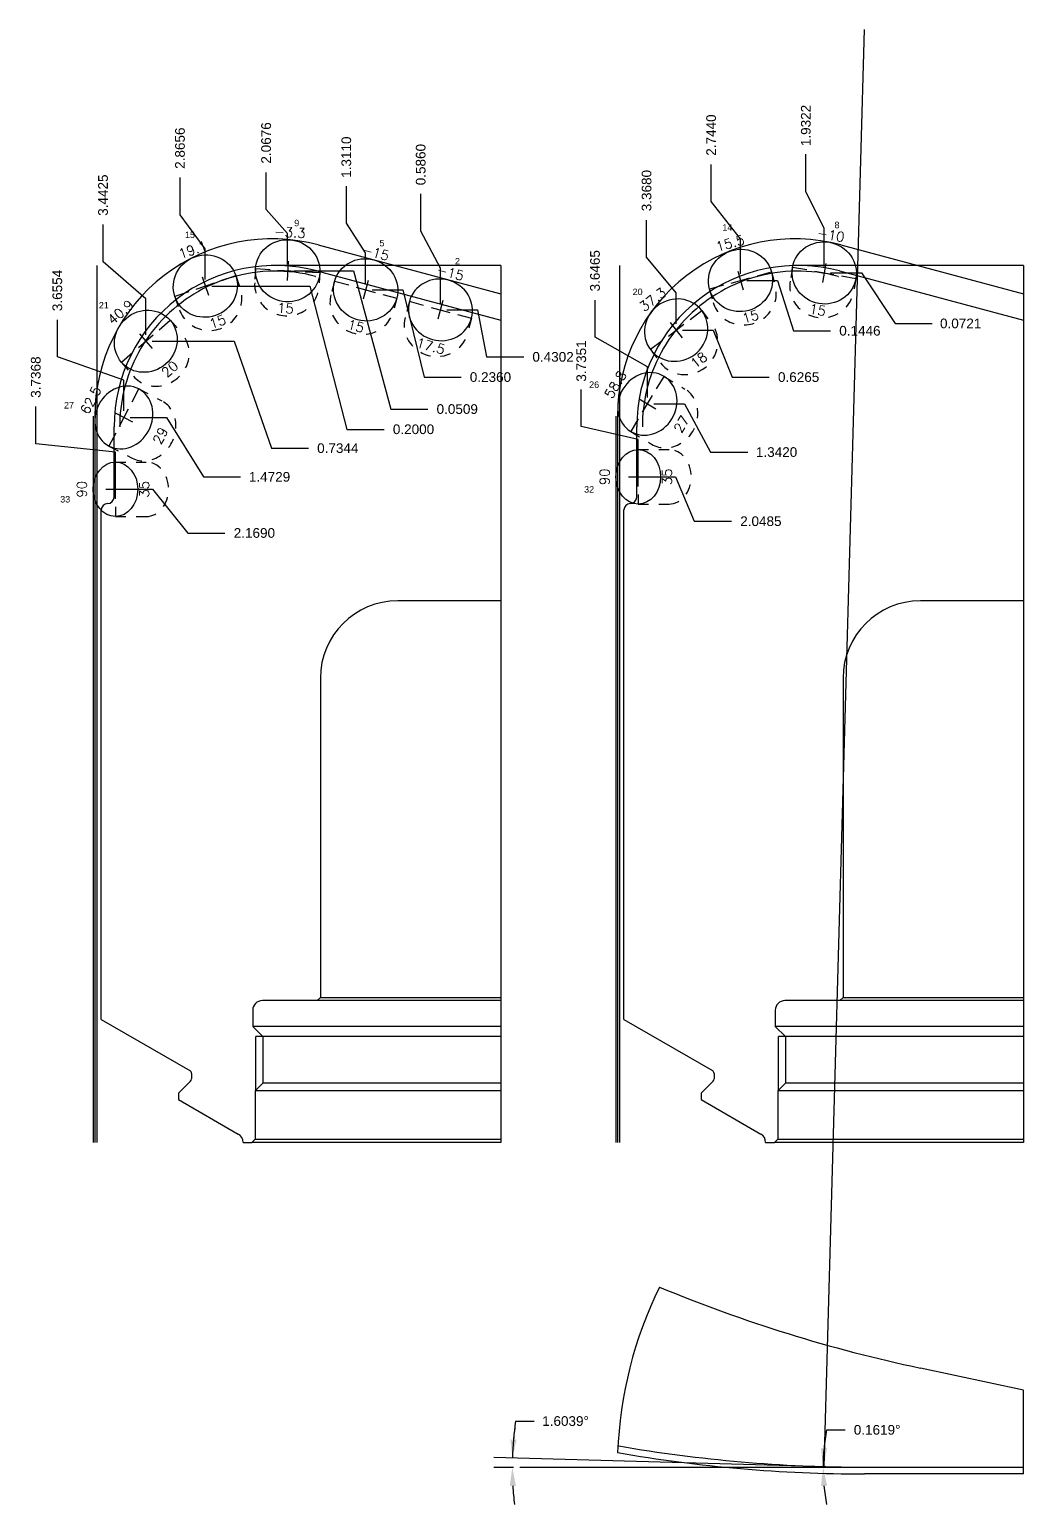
# Model space of a CAD drawing. Header units: inches. Extents: x 104.6 to 187.1, y -21.1 to -6.8.
# Drawn here: x 167.11 to 176.75, y -21.06 to -6.76 of the extents above; entities that cross this region are included whole.
import ezdxf
from ezdxf.enums import TextEntityAlignment as Align

# ---------------------------------------------------------------- set-up
doc = ezdxf.new("R2010")
doc.units = ezdxf.units.IN
doc.header["$MEASUREMENT"] = 0
doc.header["$PDMODE"] = 35
doc.linetypes.add('CENTER2', pattern=[1.125, 0.75, -0.125, 0.125, -0.125])
doc.linetypes.add('HIDDEN2', pattern=[0.1875, 0.125, -0.0625])
doc.layers.get('Defpoints').update_dxf_attribs({"color": 10})
doc.layers.add('Blade_3', color=7, linetype='Continuous', true_color=0x00cc00)
doc.layers.add('Blade_4', color=7, linetype='Continuous', true_color=0x00cccc)
doc.layers.add('CLine', color=5, linetype='CENTER2')
doc.styles.add('RomanS', font='romans')
doc.styles.get("Standard").update_dxf_attribs({"font": 'arial.ttf'})
doc.dimstyles.get("Standard").update_dxf_attribs({"dimtxt": 0.09375, "dimasz": 0.18, "dimexe": 0.18, "dimexo": 0.0625, "dimgap": 0.09, "dimtad": 0, "dimtih": 1, "dimtoh": 1, "dimdec": 4, "dimzin": 0, "dimdsep": 46, "dimtxsty": 'Standard', "dimcen": 0.09, "dimadec": 4, "dimazin": 0, "dimtfac": 1, "dimtdec": 4, "dimtofl": 0, "dimtmove": 0, "dimatfit": 3, "dimfxl": 1, "dimtolj": 1, "dimtzin": 0, "dimarcsym": 0})

# ---------------------------------------------------------------- blocks, each defined once
blk = doc.blocks.new('CMark')
at = {"layer": 'CLine'}
for p, q in [((-0.094, 0), (0.094, 0)), ((0, 0.094), (0, -0.094))]:
    blk.add_line(p, q, dxfattribs=at)
blk = doc.blocks.new('1613@15')
for p, q in [((-0.17, 0), (-0.312, 0)), ((0.171, 0), (0.312, 0))]:
    blk.add_line(p, q)
at = {"color": 8, "linetype": 'HIDDEN2', "ltscale": 0.5}
blk.add_line((-0.312, 0), (-0.312, -0.135), dxfattribs=at)
at = {"color": 8, "linetype": 'HIDDEN2', "ltscale": 0.5, "flags": 128}
blk.add_lwpolyline([(0.312, 0), (0.312, -0.135)], dxfattribs=at)
blk.add_ellipse((0, 0), major_axis=(-0.312, 0), ratio=0.965926, start_param=-3.141592653589793, end_param=3.141592653589793)
at = {"color": 8, "linetype": 'HIDDEN2', "ltscale": 0.5}
blk.add_ellipse((0, -0.135), major_axis=(-0.312, 0), ratio=0.965926, start_param=0, end_param=3.141593, dxfattribs=at)
blk.add_blockref('CMark', (0, 0))
at = {"style": 'RomanS'}
blk.add_text('15', height=0.094, dxfattribs=at).set_placement((0, -0.364), align=Align.MIDDLE_CENTER)
blk.add_attdef('ANG', text='', height=0.094, dxfattribs=at).set_placement((0, 0.298), align=Align.BOTTOM_CENTER)
blk = doc.blocks.new('1613@20')
for p, q in [((-0.17, 0), (-0.312, 0)), ((0.171, 0), (0.312, 0))]:
    blk.add_line(p, q)
at = {"color": 8, "linetype": 'HIDDEN2', "ltscale": 0.5}
blk.add_line((-0.312, 0), (-0.312, -0.178), dxfattribs=at)
at = {"color": 8, "linetype": 'HIDDEN2', "ltscale": 0.5, "flags": 128}
blk.add_lwpolyline([(0.312, 0), (0.312, -0.178)], dxfattribs=at)
blk.add_ellipse((0, 0), major_axis=(-0.312, 0), ratio=0.939693, start_param=-3.141592653589793, end_param=3.141592653589793)
at = {"color": 8, "linetype": 'HIDDEN2', "ltscale": 0.5}
blk.add_ellipse((0, -0.178), major_axis=(-0.312, 0), ratio=0.939693, start_param=0, end_param=3.141593, dxfattribs=at)
blk.add_blockref('CMark', (0, 0))
at = {"style": 'RomanS'}
blk.add_text('20', height=0.094, dxfattribs=at).set_placement((0, -0.356), align=Align.MIDDLE_CENTER)
blk.add_attdef('ANG', text='', height=0.094, dxfattribs=at).set_placement((0, 0.298), align=Align.BOTTOM_CENTER)
blk = doc.blocks.new('1613@17.5')
for p, q in [((-0.17, 0), (-0.312, 0)), ((0.171, 0), (0.312, 0))]:
    blk.add_line(p, q)
at = {"color": 8, "linetype": 'HIDDEN2', "ltscale": 0.5}
blk.add_line((-0.312, 0), (-0.312, -0.159), dxfattribs=at)
at = {"color": 8, "linetype": 'HIDDEN2', "ltscale": 0.5, "flags": 128}
blk.add_lwpolyline([(0.312, 0), (0.312, -0.159)], dxfattribs=at)
at = {"extrusion": (0, 0, -1)}
blk.add_ellipse((0, 0), major_axis=(-0.312, 0), ratio=0.953717, start_param=-3.141592653589793, end_param=3.141592653589793, dxfattribs=at)
at = {"color": 8, "linetype": 'HIDDEN2', "ltscale": 0.5}
blk.add_ellipse((0, -0.159), major_axis=(0.312, 0), ratio=0.953717, start_param=3.141593, end_param=6.283185, dxfattribs=at)
blk.add_blockref('CMark', (0, 0))
at = {"style": 'RomanS'}
blk.add_text('17.5', height=0.094, dxfattribs=at).set_placement((0, -0.364), align=Align.MIDDLE_CENTER)
blk.add_attdef('ANG', text='', height=0.094, dxfattribs=at).set_placement((0, 0.298), align=Align.BOTTOM_CENTER)
blk = doc.blocks.new('1313@35')
for p, q in [((-0.17, 0), (-0.265, 0)), ((0.171, 0), (0.264, 0))]:
    blk.add_line(p, q)
at = {"color": 8, "linetype": 'HIDDEN2', "ltscale": 0.5}
blk.add_line((-0.265, 0), (-0.265, -0.298), dxfattribs=at)
at = {"color": 8, "linetype": 'HIDDEN2', "ltscale": 0.5, "flags": 128}
blk.add_lwpolyline([(0.264, 0), (0.264, -0.298)], dxfattribs=at)
blk.add_ellipse((0, 0), major_axis=(0.264, 0), ratio=0.819152)
at = {"color": 8, "linetype": 'HIDDEN2', "ltscale": 0.5}
blk.add_ellipse((0, -0.298), major_axis=(0.264, 0), ratio=0.819152, start_param=3.141593, end_param=6.283185, dxfattribs=at)
blk.add_blockref('CMark', (0, 0))
at = {"style": 'RomanS'}
blk.add_text('35', height=0.094, dxfattribs=at).set_placement((0, -0.279), align=Align.MIDDLE_CENTER)
blk.add_attdef('ANG', text='', height=0.094, dxfattribs=at).set_placement((0, 0.251), align=Align.BOTTOM_CENTER)
blk = doc.blocks.new('1613@29')
for p, q in [((-0.17, 0), (-0.313, 0)), ((0.171, 0), (0.312, 0))]:
    blk.add_line(p, q)
at = {"color": 8, "linetype": 'HIDDEN2', "ltscale": 0.5}
blk.add_line((-0.313, 0), (-0.313, -0.252), dxfattribs=at)
at = {"color": 8, "linetype": 'HIDDEN2', "ltscale": 0.5, "flags": 128}
blk.add_lwpolyline([(0.312, 0), (0.312, -0.252)], dxfattribs=at)
blk.add_ellipse((0, 0), major_axis=(-0.312, 0), ratio=0.874624, start_param=3.141593, end_param=9.424778)
at = {"color": 8, "linetype": 'HIDDEN2', "ltscale": 0.5}
blk.add_ellipse((0, -0.252), major_axis=(-0.312, 0), ratio=0.874624, start_param=0, end_param=3.141593, dxfattribs=at)
blk.add_blockref('CMark', (0, 0))
at = {"style": 'RomanS'}
blk.add_text('29', height=0.094, dxfattribs=at).set_placement((0.006, -0.395), align=Align.MIDDLE_CENTER)
blk.add_attdef('ANG', text='', height=0.094, dxfattribs=at).set_placement((0, 0.287), align=Align.BOTTOM_CENTER)
blk = doc.blocks.new('1613@18')
for p, q in [((-0.17, 0), (-0.312, 0)), ((0.171, 0), (0.312, 0))]:
    blk.add_line(p, q)
at = {"color": 8, "linetype": 'HIDDEN2', "ltscale": 0.5}
blk.add_line((-0.312, 0), (-0.312, -0.159), dxfattribs=at)
at = {"color": 8, "linetype": 'HIDDEN2', "ltscale": 0.5, "flags": 128}
blk.add_lwpolyline([(0.312, 0), (0.312, -0.159)], dxfattribs=at)
at = {"extrusion": (0, 0, -1)}
blk.add_ellipse((0, 0), major_axis=(-0.312, 0), ratio=0.95104, start_param=-3.141592653589793, end_param=3.141592653589793, dxfattribs=at)
at = {"color": 8, "linetype": 'HIDDEN2', "ltscale": 0.5}
blk.add_ellipse((0, -0.161), major_axis=(0.312, 0), ratio=0.953717, start_param=3.141593, end_param=6.283185, dxfattribs=at)
blk.add_blockref('CMark', (0, 0))
at = {"style": 'RomanS'}
blk.add_text('18', height=0.094, dxfattribs=at).set_placement((0, -0.364), align=Align.MIDDLE_CENTER)
blk.add_attdef('ANG', text='', height=0.094, dxfattribs=at).set_placement((0, 0.298), align=Align.BOTTOM_CENTER)
blk = doc.blocks.new('1613@27')
for p, q in [((-0.17, 0), (-0.313, 0)), ((0.171, 0), (0.312, 0))]:
    blk.add_line(p, q)
at = {"color": 8, "linetype": 'HIDDEN2', "ltscale": 0.5}
blk.add_line((-0.313, 0), (-0.313, -0.236), dxfattribs=at)
at = {"color": 8, "linetype": 'HIDDEN2', "ltscale": 0.5, "flags": 128}
blk.add_lwpolyline([(0.312, 0), (0.312, -0.236)], dxfattribs=at)
blk.add_ellipse((0, 0), major_axis=(-0.312, 0), ratio=0.891008, start_param=3.141593, end_param=9.424778)
at = {"color": 8, "linetype": 'HIDDEN2', "ltscale": 0.5}
blk.add_ellipse((0, -0.236), major_axis=(-0.312, 0), ratio=0.891008, start_param=0, end_param=3.141593, dxfattribs=at)
blk.add_blockref('CMark', (0, 0))
at = {"style": 'RomanS'}
blk.add_text('27', height=0.094, dxfattribs=at).set_placement((0.003, -0.384), align=Align.MIDDLE_CENTER)
blk.add_attdef('ANG', text='', height=0.094, dxfattribs=at).set_placement((0, 0.287), align=Align.BOTTOM_CENTER)
blk = doc.blocks.new('*D216')
at = {"layer": 'Blade_3', "color": 0, "lineweight": -2, "transparency": 16777216}
for p, q in [((170.902, -8.713), (170.902, -8.353)), ((171.093, -9.073), (170.902, -8.713)), ((171.093, -9.415), (171.093, -9.073))]:
    blk.add_line(p, q, dxfattribs=at)
at = {"layer": 'Defpoints', "color": 0, "transparency": 16777216}
for p in [(170.902, -8.353), (171.679, -9.047), (171.093, -9.477)]:
    blk.add_point(p, dxfattribs=at)
at = {"layer": 'Blade_3', "color": 0, "transparency": 16777216, "insert": (170.902, -8.069), "char_height": 0.0938, "attachment_point": 5, "rotation": 90}
blk.add_mtext('\\A1;0.5860', dxfattribs=at)
blk = doc.blocks.new('*D217')
at = {"layer": 'Blade_3', "color": 0, "lineweight": -2, "transparency": 16777216}
for p, q in [((170.181, -8.637), (170.181, -8.277)), ((170.368, -8.923), (170.181, -8.637)), ((170.368, -9.22), (170.368, -8.923))]:
    blk.add_line(p, q, dxfattribs=at)
at = {"layer": 'Defpoints', "color": 0, "transparency": 16777216}
for p in [(170.181, -8.277), (171.679, -9.047), (170.368, -9.283)]:
    blk.add_point(p, dxfattribs=at)
at = {"layer": 'Blade_3', "color": 0, "transparency": 16777216, "insert": (170.181, -7.997), "char_height": 0.0938, "attachment_point": 5, "rotation": 90}
blk.add_mtext('\\A1;1.3110', dxfattribs=at)
blk = doc.blocks.new('*D218')
at = {"layer": 'Blade_3', "color": 0, "lineweight": -2, "transparency": 16777216}
for p, q in [((169.403, -8.504), (169.403, -8.144)), ((169.611, -8.738), (169.403, -8.504)), ((169.611, -9.035), (169.611, -8.738))]:
    blk.add_line(p, q, dxfattribs=at)
at = {"layer": 'Defpoints', "color": 0, "transparency": 16777216}
for p in [(169.403, -8.144), (169.611, -9.098), (171.679, -9.047)]:
    blk.add_point(p, dxfattribs=at)
at = {"layer": 'Blade_3', "color": 0, "transparency": 16777216, "insert": (169.403, -7.859), "char_height": 0.0938, "attachment_point": 5, "rotation": 90}
blk.add_mtext('\\A1;2.0676', dxfattribs=at)
blk = doc.blocks.new('*D219')
at = {"layer": 'Blade_3', "color": 0, "lineweight": -2, "transparency": 16777216}
for p, q in [((168.568, -8.555), (168.568, -8.195)), ((168.813, -8.887), (168.568, -8.555)), ((168.813, -9.184), (168.813, -8.887))]:
    blk.add_line(p, q, dxfattribs=at)
at = {"layer": 'Defpoints', "color": 0, "transparency": 16777216}
for p in [(168.568, -8.195), (171.679, -9.047), (168.813, -9.247)]:
    blk.add_point(p, dxfattribs=at)
at = {"layer": 'Blade_3', "color": 0, "transparency": 16777216, "insert": (168.568, -7.91), "char_height": 0.0938, "attachment_point": 5, "rotation": 90}
blk.add_mtext('\\A1;2.8656', dxfattribs=at)
blk = doc.blocks.new('*D220')
at = {"layer": 'Blade_3', "color": 0, "lineweight": -2, "transparency": 16777216}
for p, q in [((167.822, -9.01), (167.822, -8.65)), ((168.237, -9.37), (167.822, -9.01)), ((168.237, -9.719), (168.237, -9.37))]:
    blk.add_line(p, q, dxfattribs=at)
at = {"layer": 'Defpoints', "color": 0, "transparency": 16777216}
for p in [(167.822, -8.65), (171.679, -9.047), (168.237, -9.781)]:
    blk.add_point(p, dxfattribs=at)
at = {"layer": 'Blade_3', "color": 0, "transparency": 16777216, "insert": (167.822, -8.365), "char_height": 0.0938, "attachment_point": 5, "rotation": 90}
blk.add_mtext('\\A1;3.4425', dxfattribs=at)
blk = doc.blocks.new('*D221')
at = {"layer": 'Blade_3', "color": 0, "lineweight": -2, "transparency": 16777216}
for p, q in [((167.379, -9.933), (167.379, -9.573)), ((168.024, -10.16), (167.379, -9.933)), ((168.024, -10.457), (168.024, -10.16))]:
    blk.add_line(p, q, dxfattribs=at)
at = {"layer": 'Defpoints', "color": 0, "transparency": 16777216}
for p in [(171.679, -9.047), (167.379, -9.573), (168.024, -10.52)]:
    blk.add_point(p, dxfattribs=at)
at = {"layer": 'Blade_3', "color": 0, "transparency": 16777216, "insert": (167.379, -9.289), "char_height": 0.0938, "attachment_point": 5, "rotation": 90}
blk.add_mtext('\\A1;3.6554', dxfattribs=at)
blk = doc.blocks.new('*D223')
at = {"layer": 'Blade_3', "color": 0, "lineweight": -2, "transparency": 16777216}
for p, q in [((167.17, -10.774), (167.17, -10.414)), ((167.942, -10.856), (167.17, -10.774)), ((167.942, -11.153), (167.942, -10.856))]:
    blk.add_line(p, q, dxfattribs=at)
at = {"layer": 'Defpoints', "color": 0, "transparency": 16777216}
for p in [(171.679, -9.047), (167.17, -10.414), (167.942, -11.216)]:
    blk.add_point(p, dxfattribs=at)
at = {"layer": 'Blade_3', "color": 0, "transparency": 16777216, "insert": (167.17, -10.129), "char_height": 0.0938, "attachment_point": 5, "rotation": 90}
blk.add_mtext('\\A1;3.7368', dxfattribs=at)
blk = doc.blocks.new('*D224')
at = {"layer": 'Blade_3', "color": 0, "lineweight": -2, "transparency": 16777216}
for p, q in [((171.155, -9.477), (171.453, -9.477)), ((171.453, -9.477), (171.541, -9.933)), ((171.541, -9.933), (171.901, -9.933))]:
    blk.add_line(p, q, dxfattribs=at)
at = {"layer": 'Defpoints', "color": 0, "transparency": 16777216}
for p in [(171.679, -9.047), (171.093, -9.477), (171.901, -9.933)]:
    blk.add_point(p, dxfattribs=at)
at = {"layer": 'Blade_3', "color": 0, "transparency": 16777216, "insert": (172.185, -9.933), "char_height": 0.0938, "attachment_point": 5}
blk.add_mtext('\\A1;0.4302', dxfattribs=at)
blk = doc.blocks.new('*D225')
at = {"layer": 'Blade_3', "color": 0, "lineweight": -2, "transparency": 16777216}
for p, q in [((170.431, -9.283), (170.728, -9.283)), ((170.728, -9.283), (170.934, -10.129)), ((170.934, -10.129), (171.294, -10.129))]:
    blk.add_line(p, q, dxfattribs=at)
at = {"layer": 'Defpoints', "color": 0, "transparency": 16777216}
for p in [(171.679, -9.047), (170.368, -9.283), (171.294, -10.129)]:
    blk.add_point(p, dxfattribs=at)
at = {"layer": 'Blade_3', "color": 0, "transparency": 16777216, "insert": (171.578, -10.129), "char_height": 0.0938, "attachment_point": 5}
blk.add_mtext('\\A1;0.2360', dxfattribs=at)
blk = doc.blocks.new('*D226')
at = {"layer": 'Blade_3', "color": 0, "lineweight": -2, "transparency": 16777216}
for p, q in [((169.674, -9.098), (170.251, -9.098)), ((170.251, -9.098), (170.611, -10.439)), ((170.611, -10.439), (170.971, -10.439))]:
    blk.add_line(p, q, dxfattribs=at)
at = {"layer": 'Defpoints', "color": 0, "transparency": 16777216}
for p in [(169.611, -9.098), (171.679, -9.047), (170.971, -10.439)]:
    blk.add_point(p, dxfattribs=at)
at = {"layer": 'Blade_3', "color": 0, "transparency": 16777216, "insert": (171.256, -10.439), "char_height": 0.0938, "attachment_point": 5}
blk.add_mtext('\\A1;0.0509', dxfattribs=at)
blk = doc.blocks.new('*D227')
at = {"layer": 'Blade_3', "color": 0, "lineweight": -2, "transparency": 16777216}
for p, q in [((168.876, -9.247), (169.827, -9.247)), ((169.827, -9.247), (170.187, -10.635)), ((170.187, -10.635), (170.547, -10.635))]:
    blk.add_line(p, q, dxfattribs=at)
at = {"layer": 'Defpoints', "color": 0, "transparency": 16777216}
for p in [(171.679, -9.047), (168.813, -9.247), (170.547, -10.635)]:
    blk.add_point(p, dxfattribs=at)
at = {"layer": 'Blade_3', "color": 0, "transparency": 16777216, "insert": (170.832, -10.635), "char_height": 0.0938, "attachment_point": 5}
blk.add_mtext('\\A1;0.2000', dxfattribs=at)
blk = doc.blocks.new('*D228')
at = {"layer": 'Blade_3', "color": 0, "lineweight": -2, "transparency": 16777216}
for p, q in [((168.299, -9.781), (169.094, -9.781)), ((169.094, -9.781), (169.454, -10.818)), ((169.454, -10.818), (169.814, -10.818))]:
    blk.add_line(p, q, dxfattribs=at)
at = {"layer": 'Defpoints', "color": 0, "transparency": 16777216}
for p in [(171.679, -9.047), (168.237, -9.781), (169.814, -10.818)]:
    blk.add_point(p, dxfattribs=at)
at = {"layer": 'Blade_3', "color": 0, "transparency": 16777216, "insert": (170.098, -10.818), "char_height": 0.0938, "attachment_point": 5}
blk.add_mtext('\\A1;0.7344', dxfattribs=at)
blk = doc.blocks.new('*D229')
at = {"layer": 'Blade_3', "color": 0, "lineweight": -2, "transparency": 16777216}
for p, q in [((168.086, -10.52), (168.436, -10.52)), ((168.436, -10.52), (168.796, -11.096)), ((168.796, -11.096), (169.156, -11.096))]:
    blk.add_line(p, q, dxfattribs=at)
at = {"layer": 'Defpoints', "color": 0, "transparency": 16777216}
for p in [(171.679, -9.047), (168.024, -10.52), (169.156, -11.096)]:
    blk.add_point(p, dxfattribs=at)
at = {"layer": 'Blade_3', "color": 0, "transparency": 16777216, "insert": (169.436, -11.096), "char_height": 0.0938, "attachment_point": 5}
blk.add_mtext('\\A1;1.4729', dxfattribs=at)
blk = doc.blocks.new('*D230')
at = {"layer": 'Blade_3', "color": 0, "lineweight": -2, "transparency": 16777216}
for p, q in [((168.005, -11.216), (168.302, -11.216)), ((168.302, -11.216), (168.644, -11.64)), ((168.644, -11.64), (169.004, -11.64))]:
    blk.add_line(p, q, dxfattribs=at)
at = {"layer": 'Defpoints', "color": 0, "transparency": 16777216}
for p in [(171.679, -9.047), (167.942, -11.216), (169.004, -11.64)]:
    blk.add_point(p, dxfattribs=at)
at = {"layer": 'Blade_3', "color": 0, "transparency": 16777216, "insert": (169.289, -11.64), "char_height": 0.0938, "attachment_point": 5}
blk.add_mtext('\\A1;2.1690', dxfattribs=at)
blk = doc.blocks.new('*D231')
at = {"layer": 'Blade_4', "color": 0, "lineweight": -2, "transparency": 16777216}
for p, q in [((173.718, -8.428), (173.718, -8.068)), ((174.002, -8.788), (173.718, -8.428)), ((174.002, -9.129), (174.002, -8.788))]:
    blk.add_line(p, q, dxfattribs=at)
at = {"layer": 'Defpoints', "color": 0, "transparency": 16777216}
for p in [(173.718, -8.068), (176.746, -9.047), (174.002, -9.192)]:
    blk.add_point(p, dxfattribs=at)
at = {"layer": 'Blade_4', "color": 0, "transparency": 16777216, "insert": (173.718, -7.783), "char_height": 0.0938, "attachment_point": 5, "rotation": 90}
blk.add_mtext('\\A1;2.7440', dxfattribs=at)
blk = doc.blocks.new('*D232')
at = {"layer": 'Blade_4', "color": 0, "lineweight": -2, "transparency": 16777216}
for p, q in [((173.092, -8.966), (173.092, -8.606)), ((173.378, -9.313), (173.092, -8.966)), ((173.378, -9.611), (173.378, -9.313))]:
    blk.add_line(p, q, dxfattribs=at)
at = {"layer": 'Defpoints', "color": 0, "transparency": 16777216}
for p in [(173.092, -8.606), (176.746, -9.047), (173.378, -9.673)]:
    blk.add_point(p, dxfattribs=at)
at = {"layer": 'Blade_4', "color": 0, "transparency": 16777216, "insert": (173.092, -8.321), "char_height": 0.0938, "attachment_point": 5, "rotation": 90}
blk.add_mtext('\\A1;3.3680', dxfattribs=at)
blk = doc.blocks.new('*D233')
at = {"layer": 'Blade_4', "color": 0, "lineweight": -2, "transparency": 16777216}
for p, q in [((172.592, -9.743), (172.592, -9.383)), ((173.1, -10.029), (172.592, -9.743)), ((173.1, -10.326), (173.1, -10.029))]:
    blk.add_line(p, q, dxfattribs=at)
at = {"layer": 'Defpoints', "color": 0, "transparency": 16777216}
for p in [(176.746, -9.047), (172.592, -9.383), (173.1, -10.389)]:
    blk.add_point(p, dxfattribs=at)
at = {"layer": 'Blade_4', "color": 0, "transparency": 16777216, "insert": (172.592, -9.098), "char_height": 0.0938, "attachment_point": 5, "rotation": 90}
blk.add_mtext('\\A1;3.6465', dxfattribs=at)
blk = doc.blocks.new('*D234')
at = {"layer": 'Blade_4', "color": 0, "lineweight": -2, "transparency": 16777216}
for p, q in [((172.459, -10.609), (172.459, -10.249)), ((173.011, -10.735), (172.459, -10.609)), ((173.011, -11.033), (173.011, -10.735))]:
    blk.add_line(p, q, dxfattribs=at)
at = {"layer": 'Defpoints', "color": 0, "transparency": 16777216}
for p in [(176.746, -9.047), (172.459, -10.249), (173.011, -11.095)]:
    blk.add_point(p, dxfattribs=at)
at = {"layer": 'Blade_4', "color": 0, "transparency": 16777216, "insert": (172.459, -9.973), "char_height": 0.0938, "attachment_point": 5, "rotation": 90}
blk.add_mtext('\\A1;3.7351', dxfattribs=at)
blk = doc.blocks.new('*D235')
at = {"layer": 'Blade_4', "color": 0, "lineweight": -2, "transparency": 16777216}
for p, q in [((174.065, -9.192), (174.362, -9.192)), ((174.362, -9.192), (174.515, -9.68)), ((174.515, -9.68), (174.875, -9.68))]:
    blk.add_line(p, q, dxfattribs=at)
at = {"layer": 'Defpoints', "color": 0, "transparency": 16777216}
for p in [(176.746, -9.047), (174.002, -9.192), (174.875, -9.68)]:
    blk.add_point(p, dxfattribs=at)
at = {"layer": 'Blade_4', "color": 0, "transparency": 16777216, "insert": (175.16, -9.68), "char_height": 0.0938, "attachment_point": 5}
blk.add_mtext('\\A1;0.1446', dxfattribs=at)
blk = doc.blocks.new('*D236')
at = {"layer": 'Blade_4', "color": 0, "lineweight": -2, "transparency": 16777216}
for p, q in [((173.441, -9.673), (173.738, -9.673)), ((173.738, -9.673), (173.921, -10.129)), ((173.921, -10.129), (174.281, -10.129))]:
    blk.add_line(p, q, dxfattribs=at)
at = {"layer": 'Defpoints', "color": 0, "transparency": 16777216}
for p in [(176.746, -9.047), (173.378, -9.673), (174.281, -10.129)]:
    blk.add_point(p, dxfattribs=at)
at = {"layer": 'Blade_4', "color": 0, "transparency": 16777216, "insert": (174.566, -10.129), "char_height": 0.0938, "attachment_point": 5}
blk.add_mtext('\\A1;0.6265', dxfattribs=at)
blk = doc.blocks.new('*D237')
at = {"layer": 'Blade_4', "color": 0, "lineweight": -2, "transparency": 16777216}
for p, q in [((173.162, -10.389), (173.46, -10.389)), ((173.46, -10.389), (173.712, -10.856)), ((173.712, -10.856), (174.072, -10.856))]:
    blk.add_line(p, q, dxfattribs=at)
at = {"layer": 'Defpoints', "color": 0, "transparency": 16777216}
for p in [(176.746, -9.047), (173.1, -10.389), (174.072, -10.856)]:
    blk.add_point(p, dxfattribs=at)
at = {"layer": 'Blade_4', "color": 0, "transparency": 16777216, "insert": (174.352, -10.856), "char_height": 0.0938, "attachment_point": 5}
blk.add_mtext('\\A1;1.3420', dxfattribs=at)
blk = doc.blocks.new('*D238')
at = {"layer": 'Blade_4', "color": 0, "lineweight": -2, "transparency": 16777216}
for p, q in [((173.074, -11.095), (173.371, -11.095)), ((173.371, -11.095), (173.554, -11.526)), ((173.554, -11.526), (173.914, -11.526))]:
    blk.add_line(p, q, dxfattribs=at)
at = {"layer": 'Defpoints', "color": 0, "transparency": 16777216}
for p in [(176.746, -9.047), (173.011, -11.095), (173.914, -11.526)]:
    blk.add_point(p, dxfattribs=at)
at = {"layer": 'Blade_4', "color": 0, "transparency": 16777216, "insert": (174.2, -11.526), "char_height": 0.0938, "attachment_point": 5}
blk.add_mtext('\\A1;2.0485', dxfattribs=at)
blk = doc.blocks.new('*D259')
at = {"layer": 'Blade_4', "color": 0, "lineweight": -2, "transparency": 16777216}
for p, q in [((174.636, -8.329), (174.636, -7.969)), ((174.814, -8.689), (174.636, -8.329)), ((174.814, -9.057), (174.814, -8.689))]:
    blk.add_line(p, q, dxfattribs=at)
at = {"layer": 'Defpoints', "color": 0, "transparency": 16777216}
for p in [(174.636, -7.969), (174.814, -9.119), (176.746, -9.047)]:
    blk.add_point(p, dxfattribs=at)
at = {"layer": 'Blade_4', "color": 0, "transparency": 16777216, "insert": (174.636, -7.69), "char_height": 0.0938, "attachment_point": 5, "rotation": 90}
blk.add_mtext('\\A1;1.9322', dxfattribs=at)
blk = doc.blocks.new('*D260')
at = {"layer": 'Blade_4', "color": 0, "lineweight": -2, "transparency": 16777216}
for p, q in [((174.876, -9.119), (175.174, -9.119)), ((175.174, -9.119), (175.502, -9.609)), ((175.502, -9.609), (175.862, -9.609))]:
    blk.add_line(p, q, dxfattribs=at)
at = {"layer": 'Defpoints', "color": 0, "transparency": 16777216}
for p in [(174.814, -9.119), (176.746, -9.047), (175.862, -9.609)]:
    blk.add_point(p, dxfattribs=at)
at = {"layer": 'Blade_4', "color": 0, "transparency": 16777216, "insert": (176.137, -9.609), "char_height": 0.0938, "attachment_point": 5}
blk.add_mtext('\\A1;0.0721', dxfattribs=at)
blk = doc.blocks.new('*D265')
at = {"color": 0, "lineweight": -2, "transparency": 16777216}
for p, q in [((171.821, -20.248), (172.001, -20.248)), ((171.801, -20.697), (171.61, -20.697)), ((174.722, -20.689), (171.611, -20.602))]:
    blk.add_line(p, q, dxfattribs=at)
for start, end in [(171.985, 178.3961), (171.9875, 175.1918), (183.2043, 186.4086)]:
    blk.add_arc((175.009, -20.697), 3.219, start, end, dxfattribs=at)
at = {"color": 0, "transparency": 16777216}
for points in [[(171.831, -20.429), (171.771, -20.426), (171.791, -20.607)], [(171.765, -20.878), (171.825, -20.876), (171.79, -20.697)]]:
    blk.add_solid(points, dxfattribs=at)
at = {"layer": 'Defpoints', "color": 0, "transparency": 16777216}
for p in [(171.79, -20.667), (171.863, -20.697), (174.784, -20.691), (174.814, -20.692), (175.204, -20.697)]:
    blk.add_point(p, dxfattribs=at)
at = {"color": 0, "transparency": 16777216, "insert": (172.306, -20.248), "char_height": 0.09375, "attachment_point": 5}
blk.add_mtext('\\A1;1.6039°', dxfattribs=at)
blk = doc.blocks.new('*D266')
at = {"color": 0, "lineweight": -2, "transparency": 16777216}
for p, q in [((174.838, -20.333), (175.018, -20.333)), ((174.751, -20.691), (174.624, -20.691)), ((174.751, -20.697), (174.624, -20.697))]:
    blk.add_line(p, q, dxfattribs=at)
for start, end in [(169.2049, 179.8381), (169.2164, 174.5272), (185.3109, 190.6217)]:
    blk.add_arc((176.746, -20.697), 1.943, start, end, dxfattribs=at)
at = {"color": 0, "transparency": 16777216}
for points in [[(174.842, -20.513), (174.782, -20.51), (174.804, -20.692)], [(174.782, -20.878), (174.842, -20.875), (174.804, -20.697)]]:
    blk.add_solid(points, dxfattribs=at)
at = {"layer": 'Defpoints', "color": 0, "transparency": 16777216}
for p in [(174.804, -20.695), (174.814, -20.692), (174.814, -20.697), (176.746, -20.697)]:
    blk.add_point(p, dxfattribs=at)
at = {"color": 0, "transparency": 16777216, "insert": (175.327, -20.333), "char_height": 0.09375, "attachment_point": 5}
blk.add_mtext('\\A1;0.1619°', dxfattribs=at)

msp = doc.modelspace()

# ---------------------------------------------------------------- linework, layer by layer
for p, q in [((174.814, -20.69154), (175.2041, -6.7595)), ((167.76151, -9.04696), (167.76151, -17.54696)), ((171.67901, -9.04696), (169.49151, -9.04696)), ((169.89591, -9.1002), (171.67901, -9.57798)), ((171.67901, -9.04696), (171.67901, -17.54696)), ((172.8287, -9.04696), (172.8287, -17.54696)), ((176.7462, -9.04696), (174.5587, -9.04696)), ((174.96311, -9.1002), (176.7462, -9.57798)), ((176.7462, -9.04696), (176.7462, -17.54696)), ((167.92901, -11.29178), (167.92901, -10.60946)), ((172.9962, -11.29178), (172.9962, -10.60946)), ((167.80401, -16.35428), (167.80401, -11.41678)), ((172.8712, -16.35428), (172.8712, -11.41678)), ((171.67901, -12.29696), (170.67901, -12.29696)), ((176.7462, -12.29696), (175.7462, -12.29696)), ((169.92901, -13.04696), (169.92901, -16.14071)), ((174.9962, -13.04696), (174.9962, -16.14071)), ((169.92901, -16.14071), (169.89776, -16.17196)), ((169.92901, -16.14071), (171.67901, -16.14071)), ((174.9962, -16.14071), (174.96495, -16.17196)), ((174.9962, -16.14071), (176.7462, -16.14071)), ((169.27276, -16.26571), (169.27276, -16.42196)), ((169.89776, -16.17196), (169.36651, -16.17196)), ((171.67901, -16.17196), (169.89776, -16.17196)), ((174.33995, -16.26571), (174.33995, -16.42196)), ((174.96495, -16.17196), (174.4337, -16.17196)), ((176.7462, -16.17196), (174.96495, -16.17196)), ((167.80401, -16.35428), (168.66338, -16.85044)), ((171.67901, -16.42196), (169.27276, -16.42196)), ((169.27276, -16.42196), (169.37166, -16.52086)), ((172.8712, -16.35428), (173.73058, -16.85044)), ((176.7462, -16.42196), (174.33995, -16.42196)), ((174.33995, -16.42196), (174.43885, -16.52086)), ((169.37166, -16.52086), (169.30401, -16.52086)), ((169.30401, -17.03876), (169.30401, -16.52086)), ((171.67901, -16.52086), (169.37166, -16.52086)), ((169.37166, -16.52086), (169.37166, -16.97111)), ((174.43885, -16.52086), (174.3712, -16.52086)), ((174.3712, -17.03876), (174.3712, -16.52086)), ((176.7462, -16.52086), (174.43885, -16.52086)), ((174.43885, -16.52086), (174.43885, -16.97111)), ((168.66985, -16.95364), (168.55401, -17.06949)), ((168.67901, -16.8775), (168.67901, -16.93154)), ((169.37166, -16.97111), (169.29581, -17.04696)), ((171.67901, -16.97111), (169.37166, -16.97111)), ((173.73705, -16.95364), (173.6212, -17.06949)), ((173.7462, -16.8775), (173.7462, -16.93154)), ((174.43885, -16.97111), (174.363, -17.04696)), ((176.7462, -16.97111), (174.43885, -16.97111)), ((168.55401, -17.06949), (168.55401, -17.13199)), ((168.55401, -17.13199), (169.13213, -17.46577)), ((171.67901, -17.04696), (169.29581, -17.04696)), ((169.29581, -17.04696), (169.29581, -17.51571)), ((173.6212, -17.06949), (173.6212, -17.13199)), ((173.6212, -17.13199), (174.19933, -17.46577)), ((176.7462, -17.04696), (174.363, -17.04696)), ((174.363, -17.04696), (174.363, -17.51571)), ((169.17901, -17.54696), (169.26456, -17.54696)), ((169.29581, -17.51571), (169.26456, -17.54696)), ((171.67901, -17.54696), (169.26456, -17.54696)), ((169.29581, -17.51571), (171.67901, -17.51571)), ((174.2462, -17.54696), (174.33175, -17.54696)), ((174.363, -17.51571), (174.33175, -17.54696)), ((176.7462, -17.54696), (174.33175, -17.54696)), ((174.363, -17.51571), (176.7462, -17.51571)), ((176.7462, -19.947), (175.7462, -19.73444)), ((176.7462, -20.697), (176.7462, -19.947)), ((174.78401, -20.6907), (174.814, -20.69154)), ((176.7462, -20.7595), (176.7462, -20.697)), ((176.7462, -20.7595), (175.2041, -20.7595))]:
    msp.add_line(p, q)
at = {"color": 5}
for p, q in [((169.90668, -8.8468), (171.67901, -9.32169)), ((174.97387, -8.8468), (176.7462, -9.32169)), ((167.72551, -10.50819), (167.72551, -17.54696)), ((167.74151, -10.50819), (167.74151, -17.54696)), ((172.7927, -10.50819), (172.7927, -17.54696)), ((172.8087, -10.50819), (172.8087, -17.54696))]:
    msp.add_line(p, q, dxfattribs=at)
at = {"color": 1}
for p, q in [((169.88186, -9.15265), (169.88476, -9.15343)), ((174.94905, -9.15265), (174.95195, -9.15343)), ((175.2041, -20.697), (171.86306, -20.697))]:
    msp.add_line(p, q, dxfattribs=at)
msp.add_lwpolyline([(176.7462, -20.697), (175.2041, -20.697, -0.04296551), (172.822, -20.49192)], format="xyb")
at = {"color": 5}
for centre in [(169.46151, -10.50819), (174.5287, -10.50819)]:
    msp.add_arc(centre, 1.72, 75, 180, dxfattribs=at)
for centre, radius, start, end in [((169.49151, -10.60946), 1.5625, 75, 180), ((174.5587, -10.60946), 1.5625, 75, 180), ((167.86651, -11.29178), 0.0625, 270, 0), ((172.9337, -11.29178), 0.0625, 270, 0), ((167.86651, -11.41678), 0.0625, 90, 180), ((172.9337, -11.41678), 0.0625, 90, 180), ((170.67901, -13.04696), 0.75, 90, 180), ((175.7462, -13.04696), 0.75, 90, 180), ((169.36651, -16.26571), 0.09375, 90, 180), ((174.4337, -16.26571), 0.09375, 90, 180), ((168.64776, -16.8775), 0.03125, 0, 60), ((173.71495, -16.8775), 0.03125, 0, 60), ((168.64776, -16.93154), 0.03125, 315, 0), ((173.71495, -16.93154), 0.03125, 315, 0), ((169.08526, -17.54696), 0.09375, 0, 60), ((174.15245, -17.54696), 0.09375, 0, 60), ((176.7462, -20.697), 3.9375, 153.658483, 177.911502), ((178.76092, -5.5513), 14.5, 247.523693, 258), ((175.2041, -6.7595), 14, 260.159083, 270), ((176.7462, -20.697), 1.93221, 179.838083, 180)]:
    msp.add_arc(centre, radius, start, end)
at = {"color": 1}
for centre, start, end in [((169.49151, -10.60946), 75, 106.391893), ((174.5587, -10.60946), 75, 106.391893), ((169.49151, -10.60946), 106.391893, 136.598053), ((174.5587, -10.60946), 106.391893, 136.598053), ((169.49151, -10.60946), 136.598053, 166.546145), ((174.5587, -10.60946), 136.598053, 166.546145), ((169.49151, -10.60946), 166.546145, 180), ((174.5587, -10.60946), 166.546145, 180)]:
    msp.add_arc(centre, 1.5082, start, end, dxfattribs=at)

# ---------------------------------------------------------------- block references
at = {"layer": 'Blade_3'}
for name, p, rotation, values in [('1613@15', (169.61143, -9.09791), 356.7, {'ANG': '-3.3'}), ('1613@15', (168.81337, -9.24698), 19.1, {'ANG': '19.1'}), ('1613@15', (170.36805, -9.28292), 345, {'ANG': '-15'}), ('1613@17.5', (171.09298, -9.47717), 345, {'ANG': '-15'}), ('1613@20', (168.23651, -9.78134), 40.9, {'ANG': '40.9'}), ('1613@29', (168.02364, -10.51982), 62.50000000000001, {'ANG': '62.5'}), ('1313@35', (167.94217, -11.21591), 90, {'ANG': '90'})]:
    msp.add_blockref(name, p, dxfattribs=dict(at, rotation=rotation)).add_auto_attribs(values)
at = {"layer": 'Blade_4'}
for name, p, rotation, values in [('1613@15', (174.81399, -9.11905), 350.0000000000001, {'ANG': '-10'}), ('1613@15', (174.00218, -9.19152), 15.5, {'ANG': '15.5'}), ('1613@18', (173.37818, -9.67344), 37.3, {'ANG': '37.3'}), ('1613@27', (173.09974, -10.38891), 58.8, {'ANG': '58.8'}), ('1313@35', (173.0111, -11.09549), 90, {'ANG': '90'})]:
    msp.add_blockref(name, p, dxfattribs=dict(at, rotation=rotation)).add_auto_attribs(values)

# ---------------------------------------------------------------- texts
at = {"layer": 'Blade_3', "char_height": 0.0625, "attachment_point": 1}
for s, insert in [('15', (168.61572, -8.71782)), ('9', (169.6753, -8.60421)), ('5', (170.50183, -8.79857)), ('2', (171.23382, -8.97404)), ('21', (167.78109, -9.40079)), ('27', (167.44288, -10.37068)), ('33', (167.4065, -11.28153))]:
    msp.add_mtext_dynamic_manual_height_columns(s, width=0.1696443, gutter_width=0.3125, heights=[0], dxfattribs=dict(at, insert=insert))
at = {"layer": 'Blade_4', "char_height": 0.0625, "attachment_point": 1}
for s, insert in [('14', (173.82607, -8.64764)), ('8', (174.91349, -8.62327)), ('20', (172.95632, -9.27121)), ('26', (172.53439, -10.17092)), ('32', (172.48577, -11.18592))]:
    msp.add_mtext_dynamic_manual_height_columns(s, width=0.1696443, gutter_width=0.3125, heights=[0], dxfattribs=dict(at, insert=insert))

# ---------------------------------------------------------------- dimensions: what is measured, and where the dimension line sits
dim = msp.add_angular_dim_2l(base=(171.7901675, -20.6669607), line1=((175.2041004, -20.6969965), (171.8630635, -20.6969965)), line2=((174.7840119, -20.6906964), (174.8140001, -20.6915361)), dimstyle='Standard')
dim.commit()
dim.dimension.update_dxf_attribs({"geometry": '*D265', "text_midpoint": (172.3064698, -20.248167)})
dim = msp.add_angular_dim_3p(base=(174.80359, -20.69517), center=(176.7462, -20.697), p1=(174.814, -20.69154), p2=(174.81399, -20.697), dimstyle='Standard')
dim.commit()
dim.dimension.update_dxf_attribs({"geometry": '*D266', "text_midpoint": (175.32738, -20.33315)})
at = {"layer": 'Blade_3'}
for feature_location, offset, dtype, origin, picture, middle in [((168.81337, -9.24698), (-0.24552, 1.05195), 1, (171.67901, -9.04696), '*D219', (168.56785, -7.90967)), ((169.61143, -9.09791), (-0.20873, 0.95344), 1, (171.67901, -9.04696), '*D218', (169.40269, -7.8591)), ((170.36805, -9.28292), (-0.18744, 1.00572), 1, (171.67901, -9.04696), '*D217', (170.18061, -7.99718)), ((171.09298, -9.47717), (-0.19137, 1.12412), 1, (171.67901, -9.04696), '*D216', (170.90161, -8.06861)), ((168.23651, -9.78134), (-0.41496, 1.13121), 1, (171.67901, -9.04696), '*D220', (167.82155, -8.36521)), ((167.94217, -11.21591), (-0.77205, 0.80229), 1, (171.67901, -9.04696), '*D223', (167.17013, -10.12896)), ((168.02364, -10.51982), (-0.6448, 0.94686), 1, (171.67901, -9.04696), '*D221', (167.37884, -9.28858)), ((167.9421713, -11.2159104), (1.0620735, -0.4239364), 0, (171.6790071, -9.0469596), '*D230', (169.2894827, -11.6398468)), ((168.02364, -10.51982), (1.1324, -0.57644), 0, (171.67901, -9.04696), '*D229', (169.43632, -11.09626)), ((168.23651, -9.78134), (1.57727, -1.03681), 0, (171.67901, -9.04696), '*D228', (170.09819, -10.81815)), ((168.81337, -9.24698), (1.73406, -1.38786), 0, (171.67901, -9.04696), '*D227', (170.83187, -10.63485)), ((169.611426, -9.097906), (1.359754, -1.340996), 0, (171.679007, -9.04696), '*D226', (171.255874, -10.438902)), ((170.36805, -9.28292), (0.92568, -0.84626), 0, (171.67901, -9.04696), '*D225', (171.57817, -10.12919)), ((171.09298, -9.47717), (0.80791, -0.45607), 0, (171.67901, -9.04696), '*D224', (172.18501, -9.93324))]:
    dim = msp.add_ordinate_dim(feature_location=feature_location, offset=offset, dtype=dtype, origin=origin, dimstyle='Standard', dxfattribs=at)
    dim.commit()
    dim.dimension.update_dxf_attribs({"geometry": picture, "text_midpoint": middle})
at = {"layer": 'Blade_4'}
for feature_location, offset, dtype, picture, middle in [((174.81399, -9.11905), (-0.17776, 1.1496), 1, '*D259', (174.63623, -7.68973)), ((174.00218, -9.19152), (-0.28425, 1.12319), 1, '*D231', (173.71793, -7.78309)), ((173.37818, -9.67344), (-0.28638, 1.06784), 1, '*D232', (173.0918, -8.32119)), ((173.09974, -10.38891), (-0.50758, 1.00587), 1, '*D233', (172.59216, -9.09813)), ((173.0111, -11.09549), (-0.55175, 0.8465), 1, '*D234', (172.45934, -9.97347)), ((173.0111, -11.09549), (0.90289, -0.43029), 0, '*D238', (174.19974, -11.52578)), ((173.099741, -10.388912), (0.972363, -0.466871), 0, '*D237', (174.35213, -10.855784)), ((173.37818, -9.67344), (0.90263, -0.45546), 0, '*D236', (174.56576, -10.1289)), ((174.00218, -9.19152), (0.87314, -0.4886), 0, '*D235', (175.15989, -9.68012)), ((174.81399, -9.11905), (1.0476, -0.49021), 0, '*D260', (176.13714, -9.60925))]:
    dim = msp.add_ordinate_dim(feature_location=feature_location, offset=offset, dtype=dtype, origin=(176.7462, -9.04696), dimstyle='Standard', dxfattribs=at)
    dim.commit()
    dim.dimension.update_dxf_attribs({"geometry": picture, "text_midpoint": middle})

doc.saveas('drawing.dxf')
